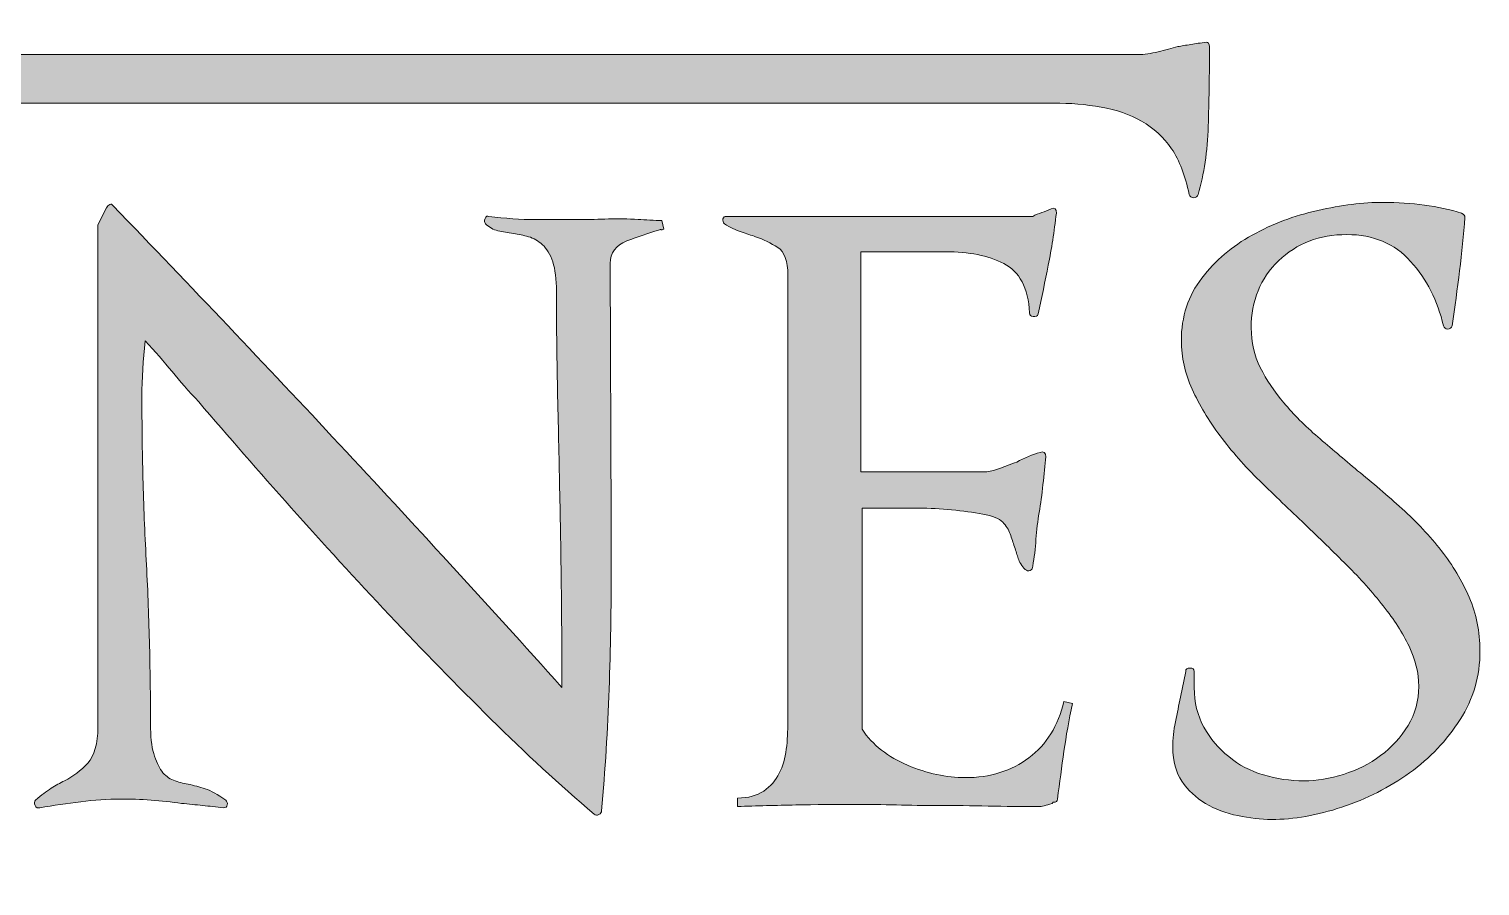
# Model space of a CAD drawing. Header units: inches. Extents: x 31.03 to 37.97, y -28.46 to -27.57.
# Drawn here: x 36.479 to 37.975, y -28.449 to -27.565 of the extents above; entities that cross this region are included whole.
import ezdxf

# ---------------------------------------------------------------- set-up
doc = ezdxf.new("R2010")
doc.units = ezdxf.units.IN
doc.header["$MEASUREMENT"] = 0
doc.layers.add('Layer 4', color=7, linetype='Continuous')

msp = doc.modelspace()

# ---------------------------------------------------------------- hatches: boundary and pattern name
at = {"layer": 'Layer 4', "true_color": 0xffffff}
h = msp.add_hatch(color=7, dxfattribs=at)
h.dxf.hatch_style = 2
edge = h.paths.add_edge_path()
edge.add_spline(control_points=[(37.6946, -27.6655), (37.6938, -27.6915), (37.6903, -27.715), (37.6841, -27.7359), (37.6833, -27.7382), (37.6818, -27.7394), (37.6795, -27.7394), (37.6771, -27.7394), (37.6756, -27.7382), (37.6748, -27.7359), (37.6709, -27.7165), (37.6649, -27.7008), (37.6568, -27.6888), (37.6486, -27.6768), (37.6383, -27.6673), (37.6259, -27.6603), (37.6135, -27.6533), (37.5996, -27.6485), (37.5841, -27.6458), (37.5685, -27.6431), (37.5522, -27.6417), (37.5352, -27.6417), (37.5352, -27.6417), (34.5834, -27.6417), (34.5834, -27.6417), (34.5834, -27.6417), (34.5834, -28.3212), (34.5834, -28.3212), (34.5834, -28.3522), (34.5933, -28.3786), (34.6131, -28.4003), (34.6328, -28.422), (34.6575, -28.4352), (34.6869, -28.4399), (34.6893, -28.4406), (34.6902, -28.4424), (34.6898, -28.4451), (34.6895, -28.4478), (34.6881, -28.4492), (34.6858, -28.4492), (34.6586, -28.4468), (34.6313, -28.4449), (34.6037, -28.4433), (34.5762, -28.4418), (34.5485, -28.441), (34.5205, -28.441), (34.5004, -28.441), (34.4804, -28.4416), (34.4606, -28.4427), (34.4408, -28.4439), (34.4209, -28.4453), (34.4007, -28.4468), (34.3984, -28.4468), (34.397, -28.4455), (34.3966, -28.4427), (34.3962, -28.4401), (34.3972, -28.4383), (34.3996, -28.4375), (34.4182, -28.4336), (34.4327, -28.4294), (34.4432, -28.4247), (34.4536, -28.4201), (34.4614, -28.4139), (34.4665, -28.4061), (34.4715, -28.3984), (34.4746, -28.3885), (34.4758, -28.3764), (34.4769, -28.3644), (34.4775, -28.3491), (34.4775, -28.3305), (34.4775, -28.3305), (34.4775, -27.6428), (34.4775, -27.6428), (34.4775, -27.6428), (34.2855, -27.6428), (34.2855, -27.6428), (34.2607, -27.6428), (34.2388, -27.6516), (34.2198, -27.669), (34.2008, -27.6865), (34.1866, -27.7061), (34.1773, -27.7278), (34.1758, -27.7301), (34.174, -27.7311), (34.1721, -27.7307), (34.1702, -27.7303), (34.1692, -27.7289), (34.1692, -27.7266), (34.1676, -27.7189), (34.1669, -27.7119), (34.1669, -27.7057), (34.1669, -27.6902), (34.1688, -27.675), (34.1727, -27.6603), (34.1766, -27.6456), (34.1808, -27.6305), (34.1855, -27.6149), (34.1878, -27.6072), (34.1901, -27.5996), (34.1925, -27.5922), (34.1948, -27.5849), (34.1967, -27.5777), (34.1983, -27.5707), (34.1998, -27.5661), (34.2022, -27.5653), (34.2053, -27.5684), (34.2216, -27.5785), (34.2375, -27.5849), (34.253, -27.5876), (34.2685, -27.5903), (34.2863, -27.5917), (34.3065, -27.5917), (34.3065, -27.5917), (37.6225, -27.5917), (37.6225, -27.5917), (37.6287, -27.5917), (37.6354, -27.5907), (37.6428, -27.5887), (37.6502, -27.5868), (37.657, -27.5851), (37.6632, -27.5835), (37.6671, -27.5827), (37.6715, -27.582), (37.6766, -27.5812), (37.6816, -27.5804), (37.6868, -27.5796), (37.6923, -27.5789), (37.6946, -27.5789), (37.6958, -27.5804), (37.6958, -27.5835), (37.6958, -27.5835), (37.6958, -27.5928), (37.6958, -27.5928), (37.6957, -27.6153), (37.6953, -27.6395), (37.6946, -27.6655)], knot_values=[0, 0, 0, 0, 1, 1, 1, 2, 2, 2, 3, 3, 3, 4, 4, 4, 5, 5, 5, 6, 6, 6, 7, 7, 7, 8, 8, 8, 9, 9, 9, 10, 10, 10, 11, 11, 11, 12, 12, 12, 13, 13, 13, 14, 14, 14, 15, 15, 15, 16, 16, 16, 17, 17, 17, 18, 18, 18, 19, 19, 19, 20, 20, 20, 21, 21, 21, 22, 22, 22, 23, 23, 23, 24, 24, 24, 25, 25, 25, 26, 26, 26, 27, 27, 27, 28, 28, 28, 29, 29, 29, 30, 30, 30, 31, 31, 31, 32, 32, 32, 33, 33, 33, 34, 34, 34, 35, 35, 35, 36, 36, 36, 37, 37, 37, 38, 38, 38, 39, 39, 39, 40, 40, 40, 41, 41, 41, 42, 42, 42, 43, 43, 43, 44, 44, 44, 45, 45, 45, 45], degree=3, periodic=1)
h = msp.add_hatch(color=7, dxfattribs=at)
h.dxf.hatch_style = 2
edge = h.paths.add_edge_path()
edge.add_spline(control_points=[(37.1308, -27.7723), (37.1304, -27.7719), (37.1295, -27.7721), (37.128, -27.7728), (37.1176, -27.7758), (37.1068, -27.7795), (37.0953, -27.7839), (37.0839, -27.7883), (37.0782, -27.7961), (37.0782, -27.8071), (37.0782, -27.8071), (37.0793, -28.0739), (37.0793, -28.0739), (37.0793, -28.0739), (37.0793, -28.1193), (37.0793, -28.1193), (37.0793, -28.1621), (37.0786, -28.2044), (37.0771, -28.246), (37.0756, -28.2877), (37.073, -28.3296), (37.0693, -28.3717), (37.0693, -28.3732), (37.0684, -28.3744), (37.0666, -28.3755), (37.0647, -28.3766), (37.0631, -28.3765), (37.0616, -28.375), (37.0261, -28.3447), (36.9908, -28.3121), (36.9553, -28.277), (36.9199, -28.242), (36.885, -28.2062), (36.8507, -28.1697), (36.8164, -28.1332), (36.7826, -28.0963), (36.7494, -28.059), (36.7162, -28.0217), (36.6845, -27.9854), (36.6542, -27.9499), (36.6439, -27.9389), (36.6347, -27.9284), (36.6266, -27.9184), (36.6184, -27.9084), (36.6092, -27.8979), (36.5989, -27.8869), (36.5967, -27.9068), (36.5956, -27.926), (36.5956, -27.9444), (36.5956, -27.9725), (36.5959, -28.0005), (36.5967, -28.0285), (36.5974, -28.0566), (36.5985, -28.0846), (36.6, -28.1127), (36.6015, -28.1407), (36.6026, -28.1687), (36.6033, -28.1968), (36.6041, -28.2248), (36.6044, -28.2532), (36.6044, -28.282), (36.6044, -28.2946), (36.6055, -28.3047), (36.6077, -28.3125), (36.61, -28.3202), (36.6127, -28.3263), (36.616, -28.3307), (36.6194, -28.3351), (36.6234, -28.3383), (36.6282, -28.3401), (36.633, -28.342), (36.638, -28.3433), (36.6432, -28.344), (36.6491, -28.3455), (36.655, -28.3471), (36.6609, -28.349), (36.6668, -28.3508), (36.6738, -28.3547), (36.6819, -28.3606), (36.6834, -28.3621), (36.6839, -28.3637), (36.6836, -28.3656), (36.6832, -28.3674), (36.6819, -28.3684), (36.6797, -28.3684), (36.6723, -28.3676), (36.6651, -28.3669), (36.6581, -28.3661), (36.6511, -28.3654), (36.6439, -28.3647), (36.6365, -28.3639), (36.6262, -28.3625), (36.6157, -28.3613), (36.605, -28.3606), (36.5943, -28.3598), (36.5838, -28.3595), (36.5734, -28.3595), (36.5602, -28.3595), (36.5465, -28.3604), (36.5325, -28.3623), (36.5184, -28.3641), (36.5044, -28.3661), (36.4904, -28.3684), (36.4882, -28.3691), (36.4866, -28.3684), (36.4854, -28.3661), (36.4843, -28.3639), (36.4845, -28.3621), (36.486, -28.3606), (36.4919, -28.3554), (36.4972, -28.3514), (36.502, -28.3484), (36.5068, -28.3455), (36.5114, -28.3429), (36.5159, -28.3407), (36.5247, -28.3362), (36.5327, -28.3302), (36.5397, -28.3224), (36.5467, -28.3147), (36.5502, -28.3023), (36.5502, -28.2853), (36.5502, -28.2853), (36.5502, -27.7673), (36.5502, -27.7673), (36.5502, -27.7673), (36.559, -27.7496), (36.559, -27.7496), (36.5598, -27.7481), (36.5609, -27.747), (36.5624, -27.7463), (36.5638, -27.7455), (36.5649, -27.7459), (36.5657, -27.7474), (36.6461, -27.8308), (36.724, -27.9129), (36.7992, -27.9937), (36.8745, -28.0745), (36.9509, -28.158), (37.0284, -28.2444), (37.0284, -28.2444), (37.0284, -28.241), (37.0284, -28.241), (37.0284, -28.2071), (37.0282, -28.1735), (37.0278, -28.1403), (37.0274, -28.1071), (37.0269, -28.0732), (37.0261, -28.0385), (37.0254, -28.0068), (37.0247, -27.973), (37.0239, -27.9372), (37.0232, -27.9014), (37.0228, -27.8677), (37.0228, -27.8359), (37.0228, -27.8234), (37.0215, -27.8132), (37.019, -27.8055), (37.0164, -27.7977), (37.0129, -27.7918), (37.0084, -27.7878), (37.004, -27.7837), (36.9992, -27.781), (36.994, -27.7795), (36.9889, -27.778), (36.9837, -27.7769), (36.9785, -27.7762), (36.9727, -27.7754), (36.9673, -27.7745), (36.9625, -27.7734), (36.9577, -27.7723), (36.9535, -27.7699), (36.9498, -27.7662), (36.9483, -27.7647), (36.9481, -27.7629), (36.9492, -27.7607), (36.9503, -27.7585), (36.9516, -27.7577), (36.9531, -27.7585), (36.9701, -27.7607), (36.9859, -27.7618), (37.0007, -27.7618), (37.0162, -27.7618), (37.0317, -27.7618), (37.0472, -27.7618), (37.0568, -27.7618), (37.0665, -27.7616), (37.0765, -27.7612), (37.0865, -27.7609), (37.0966, -27.7611), (37.107, -27.7618), (37.1106, -27.7618), (37.1147, -27.762), (37.1191, -27.7623), (37.1236, -27.7627), (37.1276, -27.7629), (37.1313, -27.7629), (37.1313, -27.7629), (37.1335, -27.7717), (37.1335, -27.7717), (37.132, -27.7725), (37.1311, -27.7727), (37.1308, -27.7723)], knot_values=[0, 0, 0, 0, 1, 1, 1, 2, 2, 2, 3, 3, 3, 4, 4, 4, 5, 5, 5, 6, 6, 6, 7, 7, 7, 8, 8, 8, 9, 9, 9, 10, 10, 10, 11, 11, 11, 12, 12, 12, 13, 13, 13, 14, 14, 14, 15, 15, 15, 16, 16, 16, 17, 17, 17, 18, 18, 18, 19, 19, 19, 20, 20, 20, 21, 21, 21, 22, 22, 22, 23, 23, 23, 24, 24, 24, 25, 25, 25, 26, 26, 26, 27, 27, 27, 28, 28, 28, 29, 29, 29, 30, 30, 30, 31, 31, 31, 32, 32, 32, 33, 33, 33, 34, 34, 34, 35, 35, 35, 36, 36, 36, 37, 37, 37, 38, 38, 38, 39, 39, 39, 40, 40, 40, 41, 41, 41, 42, 42, 42, 43, 43, 43, 44, 44, 44, 45, 45, 45, 46, 46, 46, 47, 47, 47, 48, 48, 48, 49, 49, 49, 50, 50, 50, 51, 51, 51, 52, 52, 52, 53, 53, 53, 54, 54, 54, 55, 55, 55, 56, 56, 56, 57, 57, 57, 58, 58, 58, 59, 59, 59, 60, 60, 60, 61, 61, 61, 62, 62, 62, 63, 63, 63, 64, 64, 64, 65, 65, 65, 66, 66, 66, 67, 67, 67, 67], degree=3, periodic=1)
h = msp.add_hatch(color=7, dxfattribs=at)
h.dxf.hatch_style = 2
edge = h.paths.add_edge_path()
edge.add_spline(control_points=[(37.5458, -28.3102), (37.5436, -28.3261), (37.5414, -28.3425), (37.5392, -28.3595), (37.5392, -28.3617), (37.5377, -28.3628), (37.5347, -28.3628), (37.5347, -28.3628), (37.5336, -28.3639), (37.5336, -28.3639), (37.5277, -28.3661), (37.5229, -28.3672), (37.5192, -28.3672), (37.5023, -28.3672), (37.4851, -28.3671), (37.4678, -28.3667), (37.4504, -28.3663), (37.4333, -28.3661), (37.4163, -28.3661), (37.4015, -28.3661), (37.3871, -28.366), (37.3731, -28.3656), (37.3591, -28.3652), (37.3447, -28.365), (37.33, -28.365), (37.31, -28.365), (37.2899, -28.3652), (37.2696, -28.3656), (37.2493, -28.366), (37.2292, -28.3665), (37.2093, -28.3672), (37.2093, -28.3672), (37.2093, -28.3584), (37.2093, -28.3584), (37.2204, -28.3584), (37.2294, -28.356), (37.2364, -28.3512), (37.2434, -28.3464), (37.2488, -28.3403), (37.2525, -28.3329), (37.2562, -28.3255), (37.2585, -28.3172), (37.2597, -28.308), (37.2608, -28.2988), (37.2613, -28.2894), (37.2613, -28.2798), (37.2613, -28.2798), (37.2613, -27.8193), (37.2613, -27.8193), (37.2613, -27.8046), (37.2578, -27.795), (37.2508, -27.7906), (37.2438, -27.7861), (37.2362, -27.7824), (37.2281, -27.7795), (37.2237, -27.778), (37.2187, -27.7764), (37.2132, -27.7745), (37.2076, -27.7727), (37.2019, -27.7699), (37.196, -27.7662), (37.1945, -27.7647), (37.194, -27.7631), (37.1944, -27.7612), (37.1947, -27.7594), (37.196, -27.7585), (37.1982, -27.7585), (37.1982, -27.7585), (37.5137, -27.7585), (37.5137, -27.7585), (37.5166, -27.757), (37.5198, -27.7557), (37.5231, -27.7546), (37.5264, -27.7535), (37.5295, -27.7522), (37.5325, -27.7507), (37.5362, -27.7492), (37.538, -27.7507), (37.538, -27.7551), (37.5358, -27.7743), (37.533, -27.7922), (37.5297, -27.8088), (37.5264, -27.8254), (37.5229, -27.8422), (37.5192, -27.8592), (37.5185, -27.8614), (37.5168, -27.8623), (37.5142, -27.8619), (37.5117, -27.8616), (37.5104, -27.8603), (37.5104, -27.8581), (37.5089, -27.8322), (37.5, -27.8153), (37.4838, -27.8071), (37.4676, -27.799), (37.4476, -27.795), (37.424, -27.795), (37.424, -27.795), (37.3366, -27.795), (37.3366, -27.795), (37.3366, -27.795), (37.3366, -28.0219), (37.3366, -28.0219), (37.3366, -28.0219), (37.465, -28.0219), (37.465, -28.0219), (37.4687, -28.0219), (37.4735, -28.0208), (37.4794, -28.0186), (37.4853, -28.0163), (37.4912, -28.0141), (37.4971, -28.0119), (37.5052, -28.0075), (37.5133, -28.0042), (37.5214, -28.002), (37.5251, -28.0005), (37.527, -28.002), (37.527, -28.0064), (37.5262, -28.0152), (37.5253, -28.0248), (37.5242, -28.0352), (37.5231, -28.0455), (37.5218, -28.0551), (37.5203, -28.0639), (37.5188, -28.0728), (37.5177, -28.082), (37.517, -28.0916), (37.5163, -28.1012), (37.5152, -28.1104), (37.5137, -28.1193), (37.5137, -28.1215), (37.5128, -28.123), (37.5109, -28.1237), (37.5091, -28.1245), (37.5074, -28.1241), (37.5059, -28.1226), (37.5022, -28.1189), (37.4999, -28.1152), (37.4987, -28.1115), (37.4976, -28.1079), (37.4964, -28.1038), (37.4949, -28.0994), (37.4934, -28.0949), (37.4919, -28.0905), (37.4905, -28.0861), (37.4889, -28.0817), (37.4864, -28.0776), (37.4827, -28.0739), (37.479, -28.0702), (37.4722, -28.0675), (37.4622, -28.0656), (37.4522, -28.0638), (37.4415, -28.0623), (37.4301, -28.0612), (37.4187, -28.0601), (37.4074, -28.0595), (37.3963, -28.0595), (37.3853, -28.0595), (37.3768, -28.0595), (37.3709, -28.0595), (37.3709, -28.0595), (37.3377, -28.0595), (37.3377, -28.0595), (37.3377, -28.0595), (37.3377, -28.2875), (37.3377, -28.2875), (37.3488, -28.3038), (37.3644, -28.3161), (37.3847, -28.3246), (37.405, -28.3331), (37.4248, -28.3374), (37.4439, -28.3374), (37.4698, -28.3374), (37.4917, -28.3305), (37.5098, -28.3169), (37.5279, -28.3032), (37.5399, -28.2839), (37.5458, -28.2588), (37.5458, -28.2588), (37.5546, -28.261), (37.5546, -28.261), (37.551, -28.278), (37.548, -28.2944), (37.5458, -28.3102)], knot_values=[0, 0, 0, 0, 1, 1, 1, 2, 2, 2, 3, 3, 3, 4, 4, 4, 5, 5, 5, 6, 6, 6, 7, 7, 7, 8, 8, 8, 9, 9, 9, 10, 10, 10, 11, 11, 11, 12, 12, 12, 13, 13, 13, 14, 14, 14, 15, 15, 15, 16, 16, 16, 17, 17, 17, 18, 18, 18, 19, 19, 19, 20, 20, 20, 21, 21, 21, 22, 22, 22, 23, 23, 23, 24, 24, 24, 25, 25, 25, 26, 26, 26, 27, 27, 27, 28, 28, 28, 29, 29, 29, 30, 30, 30, 31, 31, 31, 32, 32, 32, 33, 33, 33, 34, 34, 34, 35, 35, 35, 36, 36, 36, 37, 37, 37, 38, 38, 38, 39, 39, 39, 40, 40, 40, 41, 41, 41, 42, 42, 42, 43, 43, 43, 44, 44, 44, 45, 45, 45, 46, 46, 46, 47, 47, 47, 48, 48, 48, 49, 49, 49, 50, 50, 50, 51, 51, 51, 52, 52, 52, 53, 53, 53, 54, 54, 54, 55, 55, 55, 56, 56, 56, 57, 57, 57, 58, 58, 58, 59, 59, 59, 60, 60, 60, 61, 61, 61, 61], degree=3, periodic=1)
h = msp.add_hatch(color=7, dxfattribs=at)
h.dxf.hatch_style = 2
edge = h.paths.add_edge_path()
edge.add_spline(control_points=[(37.9541, -28.2776), (37.9404, -28.299), (37.9231, -28.3172), (37.9021, -28.3324), (37.881, -28.3475), (37.8578, -28.3593), (37.8323, -28.3678), (37.8069, -28.3763), (37.7827, -28.3805), (37.7598, -28.3805), (37.7487, -28.3805), (37.7371, -28.3792), (37.725, -28.3766), (37.7128, -28.3741), (37.7017, -28.3698), (37.6917, -28.3639), (37.6818, -28.358), (37.6736, -28.3505), (37.6674, -28.3412), (37.6611, -28.332), (37.658, -28.3204), (37.658, -28.3064), (37.658, -28.2975), (37.6589, -28.2886), (37.6608, -28.2798), (37.6626, -28.2709), (37.6643, -28.2625), (37.6658, -28.2543), (37.6658, -28.2543), (37.6713, -28.2278), (37.6713, -28.2278), (37.6713, -28.2255), (37.6727, -28.2244), (37.6757, -28.2244), (37.6786, -28.2244), (37.6801, -28.2255), (37.6801, -28.2278), (37.6801, -28.2278), (37.6801, -28.2444), (37.6801, -28.2444), (37.6801, -28.2599), (37.6834, -28.2735), (37.6901, -28.2853), (37.6967, -28.2971), (37.7052, -28.3073), (37.7156, -28.3157), (37.7259, -28.3243), (37.7379, -28.3305), (37.7515, -28.3346), (37.7652, -28.3386), (37.779, -28.3407), (37.7931, -28.3407), (37.8063, -28.3407), (37.82, -28.3385), (37.834, -28.334), (37.848, -28.3296), (37.8607, -28.3231), (37.8722, -28.3147), (37.8836, -28.3062), (37.893, -28.2958), (37.9004, -28.2837), (37.9078, -28.2715), (37.9115, -28.258), (37.9115, -28.2433), (37.9115, -28.2292), (37.9081, -28.2154), (37.9015, -28.2018), (37.8949, -28.1881), (37.886, -28.1743), (37.8749, -28.1603), (37.8639, -28.1462), (37.8513, -28.1322), (37.8373, -28.1182), (37.8233, -28.1042), (37.8089, -28.0902), (37.7941, -28.0761), (37.7786, -28.0614), (37.7631, -28.0464), (37.7476, -28.0313), (37.7321, -28.0162), (37.7185, -28.0007), (37.7067, -27.9848), (37.6949, -27.969), (37.6853, -27.9529), (37.6779, -27.9367), (37.6705, -27.9204), (37.6668, -27.9038), (37.6668, -27.8869), (37.6668, -27.8618), (37.6739, -27.8402), (37.6879, -27.8221), (37.7019, -27.804), (37.7192, -27.7893), (37.7399, -27.7778), (37.7605, -27.7664), (37.7831, -27.7579), (37.8074, -27.7524), (37.8318, -27.7468), (37.8543, -27.7441), (37.8749, -27.7441), (37.9044, -27.7441), (37.9314, -27.7478), (37.9557, -27.7551), (37.958, -27.7566), (37.9591, -27.7581), (37.9591, -27.7596), (37.9561, -27.7957), (37.9517, -27.833), (37.9458, -27.8714), (37.9451, -27.8736), (37.9436, -27.8747), (37.9414, -27.8747), (37.9391, -27.8747), (37.9376, -27.8736), (37.9369, -27.8714), (37.931, -27.8455), (37.9198, -27.8234), (37.9031, -27.8049), (37.8866, -27.7865), (37.8646, -27.7773), (37.8373, -27.7773), (37.8093, -27.7773), (37.7858, -27.7863), (37.767, -27.8044), (37.7482, -27.8225), (37.7388, -27.8455), (37.7388, -27.8735), (37.7388, -27.8883), (37.7419, -27.902), (37.7482, -27.9145), (37.7545, -27.9271), (37.7626, -27.9392), (37.7726, -27.951), (37.7825, -27.9629), (37.7941, -27.9745), (37.8074, -27.9859), (37.8207, -27.9974), (37.8344, -28.009), (37.8484, -28.0208), (37.8639, -28.0333), (37.8792, -28.0464), (37.8943, -28.0601), (37.9094, -28.0737), (37.9229, -28.0881), (37.9347, -28.1032), (37.9465, -28.1184), (37.9561, -28.1344), (37.9635, -28.1514), (37.9709, -28.1684), (37.9746, -28.1868), (37.9746, -28.2067), (37.9746, -28.2326), (37.9677, -28.2562), (37.9541, -28.2776)], knot_values=[0, 0, 0, 0, 1, 1, 1, 2, 2, 2, 3, 3, 3, 4, 4, 4, 5, 5, 5, 6, 6, 6, 7, 7, 7, 8, 8, 8, 9, 9, 9, 10, 10, 10, 11, 11, 11, 12, 12, 12, 13, 13, 13, 14, 14, 14, 15, 15, 15, 16, 16, 16, 17, 17, 17, 18, 18, 18, 19, 19, 19, 20, 20, 20, 21, 21, 21, 22, 22, 22, 23, 23, 23, 24, 24, 24, 25, 25, 25, 26, 26, 26, 27, 27, 27, 28, 28, 28, 29, 29, 29, 30, 30, 30, 31, 31, 31, 32, 32, 32, 33, 33, 33, 34, 34, 34, 35, 35, 35, 36, 36, 36, 37, 37, 37, 38, 38, 38, 39, 39, 39, 40, 40, 40, 41, 41, 41, 42, 42, 42, 43, 43, 43, 44, 44, 44, 45, 45, 45, 46, 46, 46, 47, 47, 47, 48, 48, 48, 49, 49, 49, 50, 50, 50, 51, 51, 51, 51], degree=3, periodic=1)

# ---------------------------------------------------------------- linework, layer by layer
at = {"layer": 'Layer 4', "lineweight": 0}
for points, knots in [([(37.6946, -27.6655), (37.6938, -27.6915), (37.6903, -27.715), (37.6841, -27.7359), (37.6833, -27.7382), (37.6818, -27.7394), (37.6795, -27.7394), (37.6771, -27.7394), (37.6756, -27.7382), (37.6748, -27.7359), (37.6709, -27.7165), (37.6649, -27.7008), (37.6568, -27.6888), (37.6486, -27.6768), (37.6383, -27.6673), (37.6259, -27.6603), (37.6135, -27.6533), (37.5996, -27.6485), (37.5841, -27.6458), (37.5685, -27.6431), (37.5522, -27.6417), (37.5352, -27.6417), (37.5352, -27.6417), (34.5834, -27.6417), (34.5834, -27.6417), (34.5834, -27.6417), (34.5834, -28.3212), (34.5834, -28.3212), (34.5834, -28.3522), (34.5933, -28.3786), (34.6131, -28.4003), (34.6328, -28.422), (34.6575, -28.4352), (34.6869, -28.4399), (34.6893, -28.4406), (34.6902, -28.4424), (34.6898, -28.4451), (34.6895, -28.4478), (34.6881, -28.4492), (34.6858, -28.4492), (34.6586, -28.4468), (34.6313, -28.4449), (34.6037, -28.4433), (34.5762, -28.4418), (34.5485, -28.441), (34.5205, -28.441), (34.5004, -28.441), (34.4804, -28.4416), (34.4606, -28.4427), (34.4408, -28.4439), (34.4209, -28.4453), (34.4007, -28.4468), (34.3984, -28.4468), (34.397, -28.4455), (34.3966, -28.4427), (34.3962, -28.4401), (34.3972, -28.4383), (34.3996, -28.4375), (34.4182, -28.4336), (34.4327, -28.4294), (34.4432, -28.4247), (34.4536, -28.4201), (34.4614, -28.4139), (34.4665, -28.4061), (34.4715, -28.3984), (34.4746, -28.3885), (34.4758, -28.3764), (34.4769, -28.3644), (34.4775, -28.3491), (34.4775, -28.3305), (34.4775, -28.3305), (34.4775, -27.6428), (34.4775, -27.6428), (34.4775, -27.6428), (34.2855, -27.6428), (34.2855, -27.6428), (34.2607, -27.6428), (34.2388, -27.6516), (34.2198, -27.669), (34.2008, -27.6865), (34.1866, -27.7061), (34.1773, -27.7278), (34.1758, -27.7301), (34.174, -27.7311), (34.1721, -27.7307), (34.1702, -27.7303), (34.1692, -27.7289), (34.1692, -27.7266), (34.1676, -27.7189), (34.1669, -27.7119), (34.1669, -27.7057), (34.1669, -27.6902), (34.1688, -27.675), (34.1727, -27.6603), (34.1766, -27.6456), (34.1808, -27.6305), (34.1855, -27.6149), (34.1878, -27.6072), (34.1901, -27.5996), (34.1925, -27.5922), (34.1948, -27.5849), (34.1967, -27.5777), (34.1983, -27.5707), (34.1998, -27.5661), (34.2022, -27.5653), (34.2053, -27.5684), (34.2216, -27.5785), (34.2375, -27.5849), (34.253, -27.5876), (34.2685, -27.5903), (34.2863, -27.5917), (34.3065, -27.5917), (34.3065, -27.5917), (37.6225, -27.5917), (37.6225, -27.5917), (37.6287, -27.5917), (37.6354, -27.5907), (37.6428, -27.5887), (37.6502, -27.5868), (37.657, -27.5851), (37.6632, -27.5835), (37.6671, -27.5827), (37.6715, -27.582), (37.6766, -27.5812), (37.6816, -27.5804), (37.6868, -27.5796), (37.6923, -27.5789), (37.6946, -27.5789), (37.6958, -27.5804), (37.6958, -27.5835), (37.6958, -27.5835), (37.6958, -27.5928), (37.6958, -27.5928), (37.6957, -27.6153), (37.6953, -27.6395), (37.6946, -27.6655)], [0, 0, 0, 0, 1, 1, 1, 2, 2, 2, 3, 3, 3, 4, 4, 4, 5, 5, 5, 6, 6, 6, 7, 7, 7, 8, 8, 8, 9, 9, 9, 10, 10, 10, 11, 11, 11, 12, 12, 12, 13, 13, 13, 14, 14, 14, 15, 15, 15, 16, 16, 16, 17, 17, 17, 18, 18, 18, 19, 19, 19, 20, 20, 20, 21, 21, 21, 22, 22, 22, 23, 23, 23, 24, 24, 24, 25, 25, 25, 26, 26, 26, 27, 27, 27, 28, 28, 28, 29, 29, 29, 30, 30, 30, 31, 31, 31, 32, 32, 32, 33, 33, 33, 34, 34, 34, 35, 35, 35, 36, 36, 36, 37, 37, 37, 38, 38, 38, 39, 39, 39, 40, 40, 40, 41, 41, 41, 42, 42, 42, 43, 43, 43, 44, 44, 44, 45, 45, 45, 45]), ([(37.1308, -27.7723), (37.1304, -27.7719), (37.1295, -27.7721), (37.128, -27.7728), (37.1176, -27.7758), (37.1068, -27.7795), (37.0953, -27.7839), (37.0839, -27.7883), (37.0782, -27.7961), (37.0782, -27.8071), (37.0782, -27.8071), (37.0793, -28.0739), (37.0793, -28.0739), (37.0793, -28.0739), (37.0793, -28.1193), (37.0793, -28.1193), (37.0793, -28.1621), (37.0786, -28.2044), (37.0771, -28.246), (37.0756, -28.2877), (37.073, -28.3296), (37.0693, -28.3717), (37.0693, -28.3732), (37.0684, -28.3744), (37.0666, -28.3755), (37.0647, -28.3766), (37.0631, -28.3765), (37.0616, -28.375), (37.0261, -28.3447), (36.9908, -28.3121), (36.9553, -28.277), (36.9199, -28.242), (36.885, -28.2062), (36.8507, -28.1697), (36.8164, -28.1332), (36.7826, -28.0963), (36.7494, -28.059), (36.7162, -28.0217), (36.6845, -27.9854), (36.6542, -27.9499), (36.6439, -27.9389), (36.6347, -27.9284), (36.6266, -27.9184), (36.6184, -27.9084), (36.6092, -27.8979), (36.5989, -27.8869), (36.5967, -27.9068), (36.5956, -27.926), (36.5956, -27.9444), (36.5956, -27.9725), (36.5959, -28.0005), (36.5967, -28.0285), (36.5974, -28.0566), (36.5985, -28.0846), (36.6, -28.1127), (36.6015, -28.1407), (36.6026, -28.1687), (36.6033, -28.1968), (36.6041, -28.2248), (36.6044, -28.2532), (36.6044, -28.282), (36.6044, -28.2946), (36.6055, -28.3047), (36.6077, -28.3125), (36.61, -28.3202), (36.6127, -28.3263), (36.616, -28.3307), (36.6194, -28.3351), (36.6234, -28.3383), (36.6282, -28.3401), (36.633, -28.342), (36.638, -28.3433), (36.6432, -28.344), (36.6491, -28.3455), (36.655, -28.3471), (36.6609, -28.349), (36.6668, -28.3508), (36.6738, -28.3547), (36.6819, -28.3606), (36.6834, -28.3621), (36.6839, -28.3637), (36.6836, -28.3656), (36.6832, -28.3674), (36.6819, -28.3684), (36.6797, -28.3684), (36.6723, -28.3676), (36.6651, -28.3669), (36.6581, -28.3661), (36.6511, -28.3654), (36.6439, -28.3647), (36.6365, -28.3639), (36.6262, -28.3625), (36.6157, -28.3613), (36.605, -28.3606), (36.5943, -28.3598), (36.5838, -28.3595), (36.5734, -28.3595), (36.5602, -28.3595), (36.5465, -28.3604), (36.5325, -28.3623), (36.5184, -28.3641), (36.5044, -28.3661), (36.4904, -28.3684), (36.4882, -28.3691), (36.4866, -28.3684), (36.4854, -28.3661), (36.4843, -28.3639), (36.4845, -28.3621), (36.486, -28.3606), (36.4919, -28.3554), (36.4972, -28.3514), (36.502, -28.3484), (36.5068, -28.3455), (36.5114, -28.3429), (36.5159, -28.3407), (36.5247, -28.3362), (36.5327, -28.3302), (36.5397, -28.3224), (36.5467, -28.3147), (36.5502, -28.3023), (36.5502, -28.2853), (36.5502, -28.2853), (36.5502, -27.7673), (36.5502, -27.7673), (36.5502, -27.7673), (36.559, -27.7496), (36.559, -27.7496), (36.5598, -27.7481), (36.5609, -27.747), (36.5624, -27.7463), (36.5638, -27.7455), (36.5649, -27.7459), (36.5657, -27.7474), (36.6461, -27.8308), (36.724, -27.9129), (36.7992, -27.9937), (36.8745, -28.0745), (36.9509, -28.158), (37.0284, -28.2444), (37.0284, -28.2444), (37.0284, -28.241), (37.0284, -28.241), (37.0284, -28.2071), (37.0282, -28.1735), (37.0278, -28.1403), (37.0274, -28.1071), (37.0269, -28.0732), (37.0261, -28.0385), (37.0254, -28.0068), (37.0247, -27.973), (37.0239, -27.9372), (37.0232, -27.9014), (37.0228, -27.8677), (37.0228, -27.8359), (37.0228, -27.8234), (37.0215, -27.8132), (37.019, -27.8055), (37.0164, -27.7977), (37.0129, -27.7918), (37.0084, -27.7878), (37.004, -27.7837), (36.9992, -27.781), (36.994, -27.7795), (36.9889, -27.778), (36.9837, -27.7769), (36.9785, -27.7762), (36.9727, -27.7754), (36.9673, -27.7745), (36.9625, -27.7734), (36.9577, -27.7723), (36.9535, -27.7699), (36.9498, -27.7662), (36.9483, -27.7647), (36.9481, -27.7629), (36.9492, -27.7607), (36.9503, -27.7585), (36.9516, -27.7577), (36.9531, -27.7585), (36.9701, -27.7607), (36.9859, -27.7618), (37.0007, -27.7618), (37.0162, -27.7618), (37.0317, -27.7618), (37.0472, -27.7618), (37.0568, -27.7618), (37.0665, -27.7616), (37.0765, -27.7612), (37.0865, -27.7609), (37.0966, -27.7611), (37.107, -27.7618), (37.1106, -27.7618), (37.1147, -27.762), (37.1191, -27.7623), (37.1236, -27.7627), (37.1276, -27.7629), (37.1313, -27.7629), (37.1313, -27.7629), (37.1335, -27.7717), (37.1335, -27.7717), (37.132, -27.7725), (37.1311, -27.7727), (37.1308, -27.7723)], [0, 0, 0, 0, 1, 1, 1, 2, 2, 2, 3, 3, 3, 4, 4, 4, 5, 5, 5, 6, 6, 6, 7, 7, 7, 8, 8, 8, 9, 9, 9, 10, 10, 10, 11, 11, 11, 12, 12, 12, 13, 13, 13, 14, 14, 14, 15, 15, 15, 16, 16, 16, 17, 17, 17, 18, 18, 18, 19, 19, 19, 20, 20, 20, 21, 21, 21, 22, 22, 22, 23, 23, 23, 24, 24, 24, 25, 25, 25, 26, 26, 26, 27, 27, 27, 28, 28, 28, 29, 29, 29, 30, 30, 30, 31, 31, 31, 32, 32, 32, 33, 33, 33, 34, 34, 34, 35, 35, 35, 36, 36, 36, 37, 37, 37, 38, 38, 38, 39, 39, 39, 40, 40, 40, 41, 41, 41, 42, 42, 42, 43, 43, 43, 44, 44, 44, 45, 45, 45, 46, 46, 46, 47, 47, 47, 48, 48, 48, 49, 49, 49, 50, 50, 50, 51, 51, 51, 52, 52, 52, 53, 53, 53, 54, 54, 54, 55, 55, 55, 56, 56, 56, 57, 57, 57, 58, 58, 58, 59, 59, 59, 60, 60, 60, 61, 61, 61, 62, 62, 62, 63, 63, 63, 64, 64, 64, 65, 65, 65, 66, 66, 66, 67, 67, 67, 67]), ([(37.5458, -28.3102), (37.5436, -28.3261), (37.5414, -28.3425), (37.5392, -28.3595), (37.5392, -28.3617), (37.5377, -28.3628), (37.5347, -28.3628), (37.5347, -28.3628), (37.5336, -28.3639), (37.5336, -28.3639), (37.5277, -28.3661), (37.5229, -28.3672), (37.5192, -28.3672), (37.5023, -28.3672), (37.4851, -28.3671), (37.4678, -28.3667), (37.4504, -28.3663), (37.4333, -28.3661), (37.4163, -28.3661), (37.4015, -28.3661), (37.3871, -28.366), (37.3731, -28.3656), (37.3591, -28.3652), (37.3447, -28.365), (37.33, -28.365), (37.31, -28.365), (37.2899, -28.3652), (37.2696, -28.3656), (37.2493, -28.366), (37.2292, -28.3665), (37.2093, -28.3672), (37.2093, -28.3672), (37.2093, -28.3584), (37.2093, -28.3584), (37.2204, -28.3584), (37.2294, -28.356), (37.2364, -28.3512), (37.2434, -28.3464), (37.2488, -28.3403), (37.2525, -28.3329), (37.2562, -28.3255), (37.2585, -28.3172), (37.2597, -28.308), (37.2608, -28.2988), (37.2613, -28.2894), (37.2613, -28.2798), (37.2613, -28.2798), (37.2613, -27.8193), (37.2613, -27.8193), (37.2613, -27.8046), (37.2578, -27.795), (37.2508, -27.7906), (37.2438, -27.7861), (37.2362, -27.7824), (37.2281, -27.7795), (37.2237, -27.778), (37.2187, -27.7764), (37.2132, -27.7745), (37.2076, -27.7727), (37.2019, -27.7699), (37.196, -27.7662), (37.1945, -27.7647), (37.194, -27.7631), (37.1944, -27.7612), (37.1947, -27.7594), (37.196, -27.7585), (37.1982, -27.7585), (37.1982, -27.7585), (37.5137, -27.7585), (37.5137, -27.7585), (37.5166, -27.757), (37.5198, -27.7557), (37.5231, -27.7546), (37.5264, -27.7535), (37.5295, -27.7522), (37.5325, -27.7507), (37.5362, -27.7492), (37.538, -27.7507), (37.538, -27.7551), (37.5358, -27.7743), (37.533, -27.7922), (37.5297, -27.8088), (37.5264, -27.8254), (37.5229, -27.8422), (37.5192, -27.8592), (37.5185, -27.8614), (37.5168, -27.8623), (37.5142, -27.8619), (37.5117, -27.8616), (37.5104, -27.8603), (37.5104, -27.8581), (37.5089, -27.8322), (37.5, -27.8153), (37.4838, -27.8071), (37.4676, -27.799), (37.4476, -27.795), (37.424, -27.795), (37.424, -27.795), (37.3366, -27.795), (37.3366, -27.795), (37.3366, -27.795), (37.3366, -28.0219), (37.3366, -28.0219), (37.3366, -28.0219), (37.465, -28.0219), (37.465, -28.0219), (37.4687, -28.0219), (37.4735, -28.0208), (37.4794, -28.0186), (37.4853, -28.0163), (37.4912, -28.0141), (37.4971, -28.0119), (37.5052, -28.0075), (37.5133, -28.0042), (37.5214, -28.002), (37.5251, -28.0005), (37.527, -28.002), (37.527, -28.0064), (37.5262, -28.0152), (37.5253, -28.0248), (37.5242, -28.0352), (37.5231, -28.0455), (37.5218, -28.0551), (37.5203, -28.0639), (37.5188, -28.0728), (37.5177, -28.082), (37.517, -28.0916), (37.5163, -28.1012), (37.5152, -28.1104), (37.5137, -28.1193), (37.5137, -28.1215), (37.5128, -28.123), (37.5109, -28.1237), (37.5091, -28.1245), (37.5074, -28.1241), (37.5059, -28.1226), (37.5022, -28.1189), (37.4999, -28.1152), (37.4987, -28.1115), (37.4976, -28.1079), (37.4964, -28.1038), (37.4949, -28.0994), (37.4934, -28.0949), (37.4919, -28.0905), (37.4905, -28.0861), (37.4889, -28.0817), (37.4864, -28.0776), (37.4827, -28.0739), (37.479, -28.0702), (37.4722, -28.0675), (37.4622, -28.0656), (37.4522, -28.0638), (37.4415, -28.0623), (37.4301, -28.0612), (37.4187, -28.0601), (37.4074, -28.0595), (37.3963, -28.0595), (37.3853, -28.0595), (37.3768, -28.0595), (37.3709, -28.0595), (37.3709, -28.0595), (37.3377, -28.0595), (37.3377, -28.0595), (37.3377, -28.0595), (37.3377, -28.2875), (37.3377, -28.2875), (37.3488, -28.3038), (37.3644, -28.3161), (37.3847, -28.3246), (37.405, -28.3331), (37.4248, -28.3374), (37.4439, -28.3374), (37.4698, -28.3374), (37.4917, -28.3305), (37.5098, -28.3169), (37.5279, -28.3032), (37.5399, -28.2839), (37.5458, -28.2588), (37.5458, -28.2588), (37.5546, -28.261), (37.5546, -28.261), (37.551, -28.278), (37.548, -28.2944), (37.5458, -28.3102)], [0, 0, 0, 0, 1, 1, 1, 2, 2, 2, 3, 3, 3, 4, 4, 4, 5, 5, 5, 6, 6, 6, 7, 7, 7, 8, 8, 8, 9, 9, 9, 10, 10, 10, 11, 11, 11, 12, 12, 12, 13, 13, 13, 14, 14, 14, 15, 15, 15, 16, 16, 16, 17, 17, 17, 18, 18, 18, 19, 19, 19, 20, 20, 20, 21, 21, 21, 22, 22, 22, 23, 23, 23, 24, 24, 24, 25, 25, 25, 26, 26, 26, 27, 27, 27, 28, 28, 28, 29, 29, 29, 30, 30, 30, 31, 31, 31, 32, 32, 32, 33, 33, 33, 34, 34, 34, 35, 35, 35, 36, 36, 36, 37, 37, 37, 38, 38, 38, 39, 39, 39, 40, 40, 40, 41, 41, 41, 42, 42, 42, 43, 43, 43, 44, 44, 44, 45, 45, 45, 46, 46, 46, 47, 47, 47, 48, 48, 48, 49, 49, 49, 50, 50, 50, 51, 51, 51, 52, 52, 52, 53, 53, 53, 54, 54, 54, 55, 55, 55, 56, 56, 56, 57, 57, 57, 58, 58, 58, 59, 59, 59, 60, 60, 60, 61, 61, 61, 61]), ([(37.9541, -28.2776), (37.9404, -28.299), (37.9231, -28.3172), (37.9021, -28.3324), (37.881, -28.3475), (37.8578, -28.3593), (37.8323, -28.3678), (37.8069, -28.3763), (37.7827, -28.3805), (37.7598, -28.3805), (37.7487, -28.3805), (37.7371, -28.3792), (37.725, -28.3766), (37.7128, -28.3741), (37.7017, -28.3698), (37.6917, -28.3639), (37.6818, -28.358), (37.6736, -28.3505), (37.6674, -28.3412), (37.6611, -28.332), (37.658, -28.3204), (37.658, -28.3064), (37.658, -28.2975), (37.6589, -28.2886), (37.6608, -28.2798), (37.6626, -28.2709), (37.6643, -28.2625), (37.6658, -28.2543), (37.6658, -28.2543), (37.6713, -28.2278), (37.6713, -28.2278), (37.6713, -28.2255), (37.6727, -28.2244), (37.6757, -28.2244), (37.6786, -28.2244), (37.6801, -28.2255), (37.6801, -28.2278), (37.6801, -28.2278), (37.6801, -28.2444), (37.6801, -28.2444), (37.6801, -28.2599), (37.6834, -28.2735), (37.6901, -28.2853), (37.6967, -28.2971), (37.7052, -28.3073), (37.7156, -28.3157), (37.7259, -28.3243), (37.7379, -28.3305), (37.7515, -28.3346), (37.7652, -28.3386), (37.779, -28.3407), (37.7931, -28.3407), (37.8063, -28.3407), (37.82, -28.3385), (37.834, -28.334), (37.848, -28.3296), (37.8607, -28.3231), (37.8722, -28.3147), (37.8836, -28.3062), (37.893, -28.2958), (37.9004, -28.2837), (37.9078, -28.2715), (37.9115, -28.258), (37.9115, -28.2433), (37.9115, -28.2292), (37.9081, -28.2154), (37.9015, -28.2018), (37.8949, -28.1881), (37.886, -28.1743), (37.8749, -28.1603), (37.8639, -28.1462), (37.8513, -28.1322), (37.8373, -28.1182), (37.8233, -28.1042), (37.8089, -28.0902), (37.7941, -28.0761), (37.7786, -28.0614), (37.7631, -28.0464), (37.7476, -28.0313), (37.7321, -28.0162), (37.7185, -28.0007), (37.7067, -27.9848), (37.6949, -27.969), (37.6853, -27.9529), (37.6779, -27.9367), (37.6705, -27.9204), (37.6668, -27.9038), (37.6668, -27.8869), (37.6668, -27.8618), (37.6739, -27.8402), (37.6879, -27.8221), (37.7019, -27.804), (37.7192, -27.7893), (37.7399, -27.7778), (37.7605, -27.7664), (37.7831, -27.7579), (37.8074, -27.7524), (37.8318, -27.7468), (37.8543, -27.7441), (37.8749, -27.7441), (37.9044, -27.7441), (37.9314, -27.7478), (37.9557, -27.7551), (37.958, -27.7566), (37.9591, -27.7581), (37.9591, -27.7596), (37.9561, -27.7957), (37.9517, -27.833), (37.9458, -27.8714), (37.9451, -27.8736), (37.9436, -27.8747), (37.9414, -27.8747), (37.9391, -27.8747), (37.9376, -27.8736), (37.9369, -27.8714), (37.931, -27.8455), (37.9198, -27.8234), (37.9031, -27.8049), (37.8866, -27.7865), (37.8646, -27.7773), (37.8373, -27.7773), (37.8093, -27.7773), (37.7858, -27.7863), (37.767, -27.8044), (37.7482, -27.8225), (37.7388, -27.8455), (37.7388, -27.8735), (37.7388, -27.8883), (37.7419, -27.902), (37.7482, -27.9145), (37.7545, -27.9271), (37.7626, -27.9392), (37.7726, -27.951), (37.7825, -27.9629), (37.7941, -27.9745), (37.8074, -27.9859), (37.8207, -27.9974), (37.8344, -28.009), (37.8484, -28.0208), (37.8639, -28.0333), (37.8792, -28.0464), (37.8943, -28.0601), (37.9094, -28.0737), (37.9229, -28.0881), (37.9347, -28.1032), (37.9465, -28.1184), (37.9561, -28.1344), (37.9635, -28.1514), (37.9709, -28.1684), (37.9746, -28.1868), (37.9746, -28.2067), (37.9746, -28.2326), (37.9677, -28.2562), (37.9541, -28.2776)], [0, 0, 0, 0, 1, 1, 1, 2, 2, 2, 3, 3, 3, 4, 4, 4, 5, 5, 5, 6, 6, 6, 7, 7, 7, 8, 8, 8, 9, 9, 9, 10, 10, 10, 11, 11, 11, 12, 12, 12, 13, 13, 13, 14, 14, 14, 15, 15, 15, 16, 16, 16, 17, 17, 17, 18, 18, 18, 19, 19, 19, 20, 20, 20, 21, 21, 21, 22, 22, 22, 23, 23, 23, 24, 24, 24, 25, 25, 25, 26, 26, 26, 27, 27, 27, 28, 28, 28, 29, 29, 29, 30, 30, 30, 31, 31, 31, 32, 32, 32, 33, 33, 33, 34, 34, 34, 35, 35, 35, 36, 36, 36, 37, 37, 37, 38, 38, 38, 39, 39, 39, 40, 40, 40, 41, 41, 41, 42, 42, 42, 43, 43, 43, 44, 44, 44, 45, 45, 45, 46, 46, 46, 47, 47, 47, 48, 48, 48, 49, 49, 49, 50, 50, 50, 51, 51, 51, 51])]:
    msp.add_open_spline(points, degree=3, knots=knots, dxfattribs=at)

doc.saveas('drawing.dxf')
